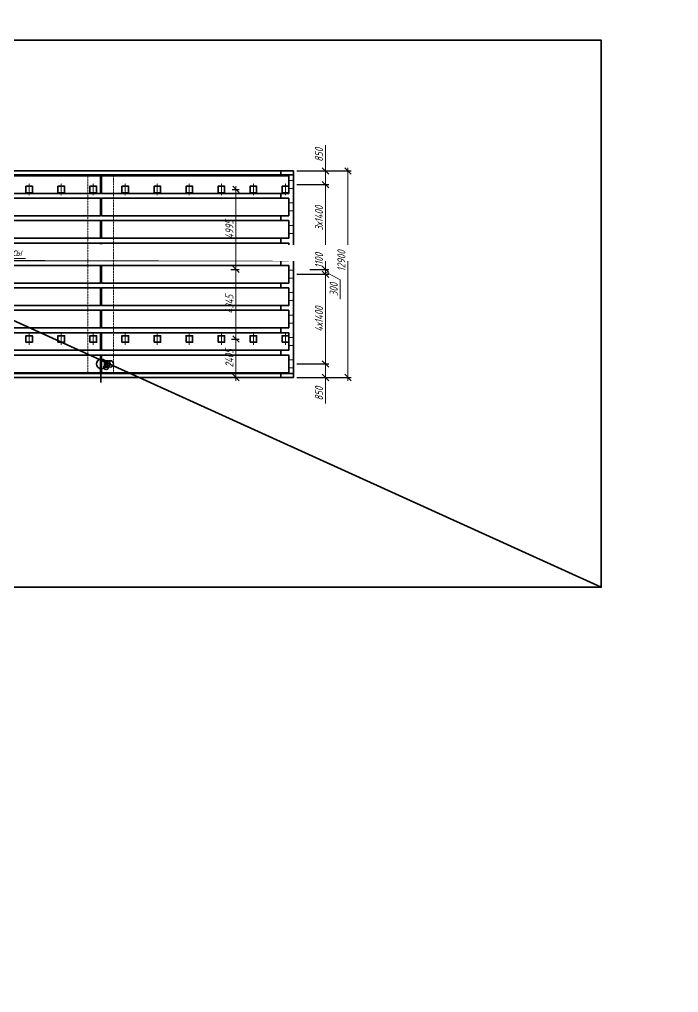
# Model space of a CAD drawing. Header units: millimetres. Extents: x 265754 to 14267433, y -6145605 to 2433772.
# Drawn here: x 6849024 to 6890185, y -780487 to -719716 of the extents above; entities that cross this region are included whole.
import ezdxf
from ezdxf import colors
from ezdxf.entities.mleader import LeaderData, LeaderLine
from ezdxf.math import Vec2, Vec3

# ---------------------------------------------------------------- set-up
doc = ezdxf.new("R2010")
doc.units = ezdxf.units.MM
doc.linetypes.add('осевая', pattern=[2, 1.25, -0.25, 0.25, -0.25])
doc.linetypes.add('Штриховая', pattern=[3, 2, -1])
for name, color, linetype, lineweight in [('1-Бетон', 106, 'Continuous', 35), ('ИС_Med', 7, 'Continuous', 35), ('ИС_Выноски', 3, 'Continuous', 18), ('ИС_Мвн', 3, 'Continuous', 18), ('ИС_Невид', 4, 'Штриховая', 18), ('ИС_ОПОР_Невид', 4, 'Штриховая', 18), ('ИС_Ось', 3, 'осевая', 18), ('ИС_Разм', 3, 'Continuous', 18)]:
    doc.layers.add(name, color=color, linetype=linetype, lineweight=lineweight)
doc.styles.add('0', font='isocpeur.ttf', dxfattribs={"width": 0.8, "oblique": 15})
doc.styles.add('ISOCPEUR', font='isocpeur.ttf', dxfattribs={"width": 0.8, "oblique": 15, "height": 2.5})
doc.dimstyles.new('М200', dxfattribs={"dimscale": 200, "dimtxt": 2.5, "dimasz": 2, "dimexe": 1, "dimexo": 1, "dimgap": 0.8, "dimtad": 1, "dimdec": 0, "dimzin": 0, "dimdsep": 46, "dimtxsty": '0', "dimblk": 'OBLIQUE', "dimcen": 0.09, "dimdle": 1, "dimclrd": 256, "dimclre": 256, "dimclrt": 256, "dimadec": 4, "dimazin": 0, "dimtfac": 1, "dimtdec": 0, "dimtmove": 1, "dimatfit": 2, "dimfxl": 1, "dimtolj": 1, "dimtzin": 0, "dimlwd": -1, "dimarcsym": 0})

# ---------------------------------------------------------------- blocks, each defined once
blk = doc.blocks.new('_None')
blk = doc.blocks.new('_OBLIQUE')
at = {"color": 0, "linetype": 'ByBlock', "lineweight": -2}
blk.add_line((0.5, 0.5), (-0.5, -0.5), dxfattribs=at)
blk = doc.blocks.new('*D1329')
at = {"layer": 'Defpoints', "color": 0, "transparency": 16777216}
for p in [(6866137, -741227), (6866137, -742077), (6868137, -742077)]:
    blk.add_point(p, dxfattribs=at)
at = {"layer": 'ИС_Разм', "lineweight": -2, "transparency": 16777216}
for p, q in [((6866337, -741227), (6868337, -741227)), ((6866337, -742077), (6868337, -742077))]:
    blk.add_line(p, q, dxfattribs=at)
at = {"layer": 'ИС_Разм', "transparency": 16777216}
for p, q in [((6868137, -741027), (6868137, -742077)), ((6868137, -742077), (6868137, -743691))]:
    blk.add_line(p, q, dxfattribs=at)
at = {"layer": 'ИС_Разм', "transparency": 16777216, "xscale": 400, "yscale": 400, "zscale": 400}
for p, rotation in [((6868137, -741227), 90), ((6868137, -742077), 270)]:
    blk.add_blockref('_OBLIQUE', p, dxfattribs=dict(at, rotation=rotation))
at = {"layer": 'ИС_Разм', "transparency": 16777216, "insert": (6867727, -743084), "char_height": 500, "attachment_point": 5, "rotation": 90, "style": '0'}
blk.add_mtext('\\A1;850', dxfattribs=at)
blk = doc.blocks.new('*D1341')
at = {"layer": 'Defpoints', "color": 0, "transparency": 16777216}
for p in [(6866137, -735627), (6868137, -735627), (6866137, -741227)]:
    blk.add_point(p, dxfattribs=at)
at = {"layer": 'ИС_Разм', "lineweight": -2, "transparency": 16777216}
for p, q in [((6866337, -735627), (6868337, -735627)), ((6866337, -741227), (6868337, -741227))]:
    blk.add_line(p, q, dxfattribs=at)
at = {"layer": 'ИС_Разм', "transparency": 16777216}
blk.add_line((6868137, -741427), (6868137, -735427), dxfattribs=at)
at = {"layer": 'ИС_Разм', "transparency": 16777216, "xscale": 400, "yscale": 400, "zscale": 400}
for p, rotation in [((6868137, -735627), 90), ((6868137, -741227), 270)]:
    blk.add_blockref('_OBLIQUE', p, dxfattribs=dict(at, rotation=rotation))
at = {"layer": 'ИС_Разм', "transparency": 16777216, "insert": (6867727, -738427), "char_height": 500, "attachment_point": 5, "rotation": 90, "style": '0'}
blk.add_mtext('\\A1;4х1400', dxfattribs=at)
blk = doc.blocks.new('*D1330')
at = {"layer": 'Defpoints', "color": 0, "transparency": 16777216}
for p in [(6866953, -735327), (6868137, -735327), (6866137, -735627)]:
    blk.add_point(p, dxfattribs=at)
at = {"layer": 'ИС_Разм', "lineweight": -2, "transparency": 16777216}
for p, q in [((6867153, -735327), (6868337, -735327)), ((6866337, -735627), (6868337, -735627))]:
    blk.add_line(p, q, dxfattribs=at)
at = {"layer": 'ИС_Разм', "transparency": 16777216}
for p, q in [((6868137, -735327), (6868137, -734927)), ((6868137, -735627), (6868137, -735327)), ((6868137, -735627), (6868137, -735327)), ((6868137, -735477), (6869058, -735973)), ((6868137, -735627), (6868137, -736027)), ((6869058, -735973), (6869058, -737187))]:
    blk.add_line(p, q, dxfattribs=at)
at = {"layer": 'ИС_Разм', "transparency": 16777216, "xscale": 400, "yscale": 400, "zscale": 400}
for p, rotation in [((6868137, -735327), 270), ((6868137, -735627), 90)]:
    blk.add_blockref('_OBLIQUE', p, dxfattribs=dict(at, rotation=rotation))
at = {"layer": 'ИС_Разм', "transparency": 16777216, "insert": (6868648, -736580), "char_height": 500, "attachment_point": 5, "rotation": 90, "style": '0'}
blk.add_mtext('\\A1;300', dxfattribs=at)
blk = doc.blocks.new('*D1342')
at = {"layer": 'Defpoints', "color": 0, "transparency": 16777216}
for p in [(6866137, -734227), (6868137, -734227), (6866953, -735327)]:
    blk.add_point(p, dxfattribs=at)
at = {"layer": 'ИС_Разм', "transparency": 16777216}
blk.add_line((6868137, -735527), (6868137, -734027), dxfattribs=at)
at = {"layer": 'ИС_Разм', "lineweight": -2, "transparency": 16777216}
for p, q in [((6866337, -734227), (6868337, -734227)), ((6867153, -735327), (6868337, -735327))]:
    blk.add_line(p, q, dxfattribs=at)
at = {"layer": 'ИС_Разм', "transparency": 16777216, "xscale": 400, "yscale": 400, "zscale": 400}
for p, rotation in [((6868137, -734227), 90), ((6868137, -735327), 270)]:
    blk.add_blockref('_OBLIQUE', p, dxfattribs=dict(at, rotation=rotation))
at = {"layer": 'ИС_Разм', "transparency": 16777216, "insert": (6867727, -734777), "char_height": 500, "attachment_point": 5, "rotation": 90, "style": '0'}
blk.add_mtext('\\A1;1100', dxfattribs=at)
blk = doc.blocks.new('*D1343')
at = {"layer": 'Defpoints', "color": 0, "transparency": 16777216}
for p in [(6866137, -730027), (6868137, -730027), (6866137, -734227)]:
    blk.add_point(p, dxfattribs=at)
at = {"layer": 'ИС_Разм', "transparency": 16777216}
blk.add_line((6868137, -734427), (6868137, -729827), dxfattribs=at)
at = {"layer": 'ИС_Разм', "lineweight": -2, "transparency": 16777216}
for p, q in [((6866337, -730027), (6868337, -730027)), ((6866337, -734227), (6868337, -734227))]:
    blk.add_line(p, q, dxfattribs=at)
at = {"layer": 'ИС_Разм', "transparency": 16777216, "xscale": 400, "yscale": 400, "zscale": 400}
for p, rotation in [((6868137, -730027), 90), ((6868137, -734227), 270)]:
    blk.add_blockref('_OBLIQUE', p, dxfattribs=dict(at, rotation=rotation))
at = {"layer": 'ИС_Разм', "transparency": 16777216, "insert": (6867727, -732127), "char_height": 500, "attachment_point": 5, "rotation": 90, "style": '0'}
blk.add_mtext('\\A1;3х1400', dxfattribs=at)
blk = doc.blocks.new('*D1331')
at = {"layer": 'Defpoints', "color": 0, "transparency": 16777216}
for p in [(6866137, -729177), (6868137, -729177), (6866137, -730027)]:
    blk.add_point(p, dxfattribs=at)
at = {"layer": 'ИС_Разм', "transparency": 16777216}
for p, q in [((6868137, -729177), (6868137, -727564)), ((6868137, -730227), (6868137, -729177))]:
    blk.add_line(p, q, dxfattribs=at)
at = {"layer": 'ИС_Разм', "lineweight": -2, "transparency": 16777216}
for p, q in [((6866337, -729177), (6868337, -729177)), ((6866337, -730027), (6868337, -730027))]:
    blk.add_line(p, q, dxfattribs=at)
at = {"layer": 'ИС_Разм', "transparency": 16777216, "xscale": 400, "yscale": 400, "zscale": 400}
for p, rotation in [((6868137, -729177), 90), ((6868137, -730027), 270)]:
    blk.add_blockref('_OBLIQUE', p, dxfattribs=dict(at, rotation=rotation))
at = {"layer": 'ИС_Разм', "transparency": 16777216, "insert": (6867727, -728170), "char_height": 500, "attachment_point": 5, "rotation": 90, "style": '0'}
blk.add_mtext('\\A1;850', dxfattribs=at)
blk = doc.blocks.new('*D1332')
at = {"layer": 'Defpoints', "color": 0, "transparency": 16777216}
for p in [(6868137, -729177), (6869537, -729177), (6868137, -742077)]:
    blk.add_point(p, dxfattribs=at)
at = {"layer": 'ИС_Разм', "lineweight": -2, "transparency": 16777216}
for p, q in [((6868337, -729177), (6869737, -729177)), ((6868337, -742077), (6869737, -742077))]:
    blk.add_line(p, q, dxfattribs=at)
at = {"layer": 'ИС_Разм', "transparency": 16777216}
blk.add_line((6869537, -742277), (6869537, -728977), dxfattribs=at)
at = {"layer": 'ИС_Разм', "transparency": 16777216, "xscale": 400, "yscale": 400, "zscale": 400}
for p, rotation in [((6869537, -729177), 90), ((6869537, -742077), 270)]:
    blk.add_blockref('_OBLIQUE', p, dxfattribs=dict(at, rotation=rotation))
at = {"layer": 'ИС_Разм', "transparency": 16777216, "insert": (6869127, -734793), "char_height": 500, "attachment_point": 5, "rotation": 90, "style": '0'}
blk.add_mtext('\\A1;12900', dxfattribs=at)
blk = doc.blocks.new('*U1324')
at = {"layer": 'ИС_Med'}
blk.add_lwpolyline([(-7500, -550), (7500, -550), (7500, 550), (-7500, 550)], close=True, dxfattribs=at)
blk = doc.blocks.new('*U1325')
at = {"layer": 'ИС_Разм', "color": 0, "linetype": 'ByBlock', "lineweight": -2, "transparency": 16777216}
for p in [(0, 0), (0, -1400), (0, -2800), (0, -4200), (0, -5600), (0, -7000), (0, -8400), (0, -9800), (0, -11200)]:
    blk.add_blockref('*U1324', p, dxfattribs=at)
blk = doc.blocks.new('*U1322')
at = {"layer": 'ИС_Med'}
blk.add_lwpolyline([(-7200, -550), (4500, -550), (4500, 550), (-7200, 550)], close=True, dxfattribs=at)
blk = doc.blocks.new('*U1323')
at = {"layer": 'ИС_Разм', "color": 0, "linetype": 'ByBlock', "lineweight": -2, "transparency": 16777216}
for p in [(0, 0), (0, -1400), (0, -2800), (0, -4200), (0, -5600), (0, -7000), (0, -8400), (0, -9800), (0, -11200)]:
    blk.add_blockref('*U1322', p, dxfattribs=at)
blk = doc.blocks.new('*D1334')
at = {"layer": 'Defpoints', "color": 0, "transparency": 16777216}
for p in [(6862023, -735327), (6862545, -735327), (6862066, -739672)]:
    blk.add_point(p, dxfattribs=at)
at = {"layer": 'ИС_Разм', "lineweight": -2, "transparency": 16777216}
for p, q in [((6862223, -735327), (6862745, -735327)), ((6862266, -739672), (6862745, -739672))]:
    blk.add_line(p, q, dxfattribs=at)
at = {"layer": 'ИС_Разм', "transparency": 16777216}
blk.add_line((6862545, -739872), (6862545, -735127), dxfattribs=at)
at = {"layer": 'ИС_Разм', "transparency": 16777216, "xscale": 400, "yscale": 400, "zscale": 400}
for p, rotation in [((6862545, -735327), 90), ((6862545, -739672), 270)]:
    blk.add_blockref('_OBLIQUE', p, dxfattribs=dict(at, rotation=rotation))
at = {"layer": 'ИС_Разм', "transparency": 16777216, "insert": (6862135, -737500), "char_height": 500, "attachment_point": 5, "rotation": 90, "style": '0'}
blk.add_mtext('\\A1;4345', dxfattribs=at)
blk = doc.blocks.new('*D1335')
at = {"layer": 'Defpoints', "color": 0, "transparency": 16777216}
for p in [(6862111, -730332), (6862545, -730332), (6862023, -735327)]:
    blk.add_point(p, dxfattribs=at)
at = {"layer": 'ИС_Разм', "lineweight": -2, "transparency": 16777216}
for p, q in [((6862311, -730332), (6862745, -730332)), ((6862223, -735327), (6862745, -735327))]:
    blk.add_line(p, q, dxfattribs=at)
at = {"layer": 'ИС_Разм', "transparency": 16777216}
blk.add_line((6862545, -735527), (6862545, -730132), dxfattribs=at)
at = {"layer": 'ИС_Разм', "transparency": 16777216, "xscale": 400, "yscale": 400, "zscale": 400}
for p, rotation in [((6862545, -730332), 90), ((6862545, -735327), 270)]:
    blk.add_blockref('_OBLIQUE', p, dxfattribs=dict(at, rotation=rotation))
at = {"layer": 'ИС_Разм', "transparency": 16777216, "insert": (6862135, -732830), "char_height": 500, "attachment_point": 5, "rotation": 90, "style": '0'}
blk.add_mtext('\\A1;4995', dxfattribs=at)
blk = doc.blocks.new('*U1314')
at = {"layer": 'ИС_Med'}
blk.add_lwpolyline([(-205, -205), (205, -205), (205, 205), (-205, 205)], close=True, dxfattribs=at)
at = {"layer": 'ИС_Ось'}
blk.add_line((0, 363), (0, -363), dxfattribs=at)
blk = doc.blocks.new('*U1315')
at = {"layer": 'ИС_Med', "color": 0, "linetype": 'ByBlock', "lineweight": -2, "transparency": 16777216}
for p in [(-20000, 0), (-18000, 0), (-16000, 0), (-14000, 0), (-12000, 0), (-10000, 0), (-8000, 0), (-6000, 0), (-4000, 0), (-2000, 0), (0, 0)]:
    blk.add_blockref('*U1314', p, dxfattribs=at)
blk = doc.blocks.new('*U1326')
at = {"layer": 'ИС_Med'}
blk.add_lwpolyline([(-205, -205), (205, -205), (205, 205), (-205, 205)], close=True, dxfattribs=at)
at = {"layer": 'ИС_Ось'}
blk.add_line((0, 363), (0, -363), dxfattribs=at)
blk = doc.blocks.new('*U1327')
at = {"layer": 'ИС_Med', "color": 0, "linetype": 'ByBlock', "lineweight": -2, "transparency": 16777216}
for p in [(-20000, 0), (-18000, 0), (-16000, 0), (-14000, 0), (-12000, 0), (-10000, 0), (-8000, 0), (-6000, 0), (-4000, 0), (-2000, 0), (0, 0)]:
    blk.add_blockref('*U1326', p, dxfattribs=at)
blk = doc.blocks.new('*D1336')
at = {"layer": 'Defpoints', "color": 0, "transparency": 16777216}
for p in [(6862132, -739672), (6862132, -742077), (6862545, -742077)]:
    blk.add_point(p, dxfattribs=at)
at = {"layer": 'ИС_Разм', "transparency": 16777216}
blk.add_line((6862545, -739472), (6862545, -742277), dxfattribs=at)
at = {"layer": 'ИС_Разм', "lineweight": -2, "transparency": 16777216}
for p, q in [((6862332, -739672), (6862745, -739672)), ((6862332, -742077), (6862745, -742077))]:
    blk.add_line(p, q, dxfattribs=at)
at = {"layer": 'ИС_Разм', "transparency": 16777216, "xscale": 400, "yscale": 400, "zscale": 400}
for p, rotation in [((6862545, -739672), 90), ((6862545, -742077), 270)]:
    blk.add_blockref('_OBLIQUE', p, dxfattribs=dict(at, rotation=rotation))
at = {"layer": 'ИС_Разм', "transparency": 16777216, "insert": (6862135, -740875), "char_height": 500, "attachment_point": 5, "rotation": 90, "style": '0'}
blk.add_mtext('\\A1;2405', dxfattribs=at)
blk = doc.blocks.new('мост план кальмиус')
at = {"layer": 'ИС_Выноски'}
ml = blk.add_multileader_mtext('Standard', dxfattribs=at)
ml.set_content('Ось опоры ОП4 \\PПК 70+71,19', color=256, style='ISOCPEUR')
ml.set_leader_properties(color=256, linetype='ByLayer')
ml.set_arrow_properties(name='NONE')
ml.build(insert=Vec2(0, 0))
ml.multileader.update_dxf_attribs({"text_left_attachment_type": 6, "text_right_attachment_type": 6, "dogleg_length": 0.36, "arrow_head_size": 600, "scale": 200})
ctx = ml.context
ctx.base_point, ctx.scale, ctx.char_height, ctx.arrow_head_size, ctx.landing_gap_size, ctx.plane_origin, ctx.plane_x_axis, ctx.plane_y_axis = Vec3(16523.3, -29240.8), 200, 1200, 600, 125, Vec3(23519, -10788.8), Vec3(0, 1), Vec3(-1, 0)
ctx.left_attachment, ctx.right_attachment, ctx.text_align_type = 6, 6, 1
notes = []
notes.append((ctx, [(1, (1, 1, 0), (16523.3, -19450.7), (0, -1), 161, [(1, [(16523.3, -17624.6)], 0, [])])]))
ctx.mtext.insert, ctx.mtext.text_direction, ctx.mtext.rotation, ctx.mtext.width, ctx.mtext.alignment, ctx.mtext.flow_direction = Vec3(15083.3, -24426.3), Vec3(0, 1), 1.5707963, 10889.447, 2, 5
for ctx, leaders in notes:
    for number, flags, end, landing, length, lines in leaders:
        leader = LeaderData()
        leader.index, (leader.has_last_leader_line, leader.has_dogleg_vector, leader.attachment_direction) = number, flags
        leader.last_leader_point, leader.dogleg_vector, leader.dogleg_length = Vec3(end), Vec3(landing), length
        for number, points, colour, breaks in lines:
            line = LeaderLine()
            line.index, line.vertices, line.color, line.breaks = number, Vec3.list(points), colors.encode_raw_color(colour), breaks
            leader.lines.append(line)
        ctx.leaders.append(leader)

msp = doc.modelspace()

# ---------------------------------------------------------------- linework, layer by layer
at = {"layer": 'ИС_Med'}
for p, q in [((6865837.3737, -730877.476), (6865837.3737, -731177.476)), ((6865837.3737, -731677.476), (6865837.3737, -731977.476)), ((6865837.3737, -732277.476), (6865837.3737, -732577.476)), ((6865837.3737, -733077.476), (6865837.3737, -733377.476)), ((6865837.3737, -733677.476), (6865837.3737, -733977.476)), ((6865837.3737, -734477.476), (6865837.3737, -734777.476)), ((6865837.3737, -735077.476), (6865837.3737, -735377.476)), ((6865837.3737, -735877.476), (6865837.3737, -736177.476)), ((6865837.3737, -736477.476), (6865837.3737, -736777.476)), ((6865837.3737, -737277.476), (6865837.3737, -737577.476)), ((6865837.3737, -737877.476), (6865837.3737, -738177.476)), ((6865837.3737, -738677.476), (6865837.3737, -738977.476)), ((6865837.3737, -739277.476), (6865837.3737, -739577.476)), ((6865837.3737, -740077.476), (6865837.3737, -740377.476)), ((6865837.3737, -740677.476), (6865837.3737, -740977.476)), ((6865837.3737, -741477.476), (6865837.3737, -741777.476))]:
    msp.add_line(p, q, dxfattribs=at)
at = {"layer": 'ИС_Med', "color": 4}
for p, q in [((6854337.3737, -741427.476), (6854537.3737, -741027.476)), ((6854087.3737, -741777.476), (6854137.3737, -741777.476)), ((6854112.3737, -741777.476), (6854112.3737, -742388.0724))]:
    msp.add_line(p, q, dxfattribs=at)
at = {"layer": 'ИС_Med', "color": 1}
for points in [[(6823980.0351, -728354.4639), (6839053.2178, -729427.4467), (6844466.7555, -729427.476), (6866137.3737, -729427.476)], [(6823997.4879, -728105.0738), (6839062.3737, -729177.476), (6844467.1747, -729177.476), (6866137.3737, -729177.476)], [(6823997.4879, -740893.7086), (6829091.084, -741426.7558), (6834073.142, -741702.1641), (6839064.5826, -741827.4654), (6866137.3737, -741827.476)], [(6823997.4879, -741145.0738), (6829071.1623, -741676.0362), (6834063.54, -741952.015), (6839062.3737, -742077.476), (6866137.3737, -742077.476)]]:
    msp.add_lwpolyline(points, dxfattribs=at)
at = {"layer": 'ИС_Med'}
msp.add_lwpolyline([(6866137.3737, -742077.476), (6866137.3737, -729177.476), (6865337.3737, -729177.476), (6865337.3737, -729477.476), (6865837.3737, -729477.476), (6865837.3737, -730577.476), (6865337.3737, -730577.476), (6865337.3737, -730877.476), (6865837.3737, -730877.476), (6865837.3737, -731977.476), (6865337.3737, -731977.476), (6865337.3737, -732277.476), (6865837.3737, -732277.476), (6865837.3737, -733377.476), (6865337.3737, -733377.476), (6865337.3737, -733677.476), (6865837.3737, -733677.476), (6865837.3737, -734777.476), (6865337.3737, -734777.476), (6865337.3737, -735077.476), (6865837.3737, -735077.476), (6865837.3737, -736177.476), (6865337.3737, -736177.476), (6865337.3737, -736477.476), (6865837.3737, -736477.476), (6865837.3737, -737577.476), (6865337.3737, -737577.476), (6865337.3737, -737877.476), (6865837.3737, -737877.476), (6865837.3737, -738977.476), (6865337.3737, -738977.476), (6865337.3737, -739277.476), (6865837.3737, -739277.476), (6865837.3737, -740377.476), (6865337.3737, -740377.476), (6865337.3737, -740677.476), (6865837.3737, -740677.476), (6865837.3737, -741777.476), (6865337.3737, -741777.476), (6865337.3737, -742077.476), (6866137.3737, -742077.476)], dxfattribs=at)
at = {"layer": 'ИС_Med', "color": 4}
msp.add_lwpolyline([(6854337.3737, -741427.476), (6854537.3737, -741427.476), (6854537.3737, -741027.476), (6854337.3737, -741027.476)], close=True, dxfattribs=at)
for centre, radius in [((6854137.3737, -741227.476), 300), ((6854437.3737, -741427.476), 150), ((6854537.3737, -741227.476), 150), ((6854687.3737, -741227.476), 200)]:
    msp.add_circle(centre, radius, dxfattribs=at)
at = {"layer": 'ИС_Невид', "ltscale": 10}
for points in [[(6865837.3737, -729777.476), (6866137.3737, -729777.476), (6866137.3737, -730277.476), (6865837.3737, -730277.476)], [(6865837.3737, -731177.476), (6866137.3737, -731177.476), (6866137.3737, -731677.476), (6865837.3737, -731677.476)], [(6865837.3737, -732577.476), (6866137.3737, -732577.476), (6866137.3737, -733077.476), (6865837.3737, -733077.476)], [(6865837.3737, -733977.476), (6866137.3737, -733977.476), (6866137.3737, -734477.476), (6865837.3737, -734477.476)], [(6865837.3737, -735377.476), (6866137.3737, -735377.476), (6866137.3737, -735877.476), (6865837.3737, -735877.476)], [(6865837.3737, -736777.476), (6866137.3737, -736777.476), (6866137.3737, -737277.476), (6865837.3737, -737277.476)], [(6865837.3737, -738177.476), (6866137.3737, -738177.476), (6866137.3737, -738677.476), (6865837.3737, -738677.476)], [(6865837.3737, -739577.476), (6866137.3737, -739577.476), (6866137.3737, -740077.476), (6865837.3737, -740077.476)], [(6865837.3737, -740977.476), (6866137.3737, -740977.476), (6866137.3737, -741477.476), (6865837.3737, -741477.476)]]:
    msp.add_lwpolyline(points, dxfattribs=at)

# ---------------------------------------------------------------- block references
at = {"layer": '1-Бетон'}
msp.add_blockref('мост план кальмиус', (6853073.53, -668947.9294), dxfattribs=at)
at = {"layer": 'ИС_Med', "color": 4}
for name, p in [('*U1315', (6865632.3522, -730332.476)), ('*U1327', (6865632.3522, -739672.476))]:
    msp.add_blockref(name, p, dxfattribs=at)
at = {"layer": 'ИС_Разм'}
for name, p in [('*U1325', (6846587.3737, -730027.476)), ('*U1323', (6861337.3737, -730027.476))]:
    msp.add_blockref(name, p, dxfattribs=at)

# ---------------------------------------------------------------- dimensions: what is measured, and where the dimension line sits
for base, p1, p2, picture, middle in [((6868137.3737, -729177.476), (6866137.3737, -730027.476), (6866137.3737, -729177.476), '*D1331', (6867727.3737, -728170.4887)), ((6862545.4194, -742077.476), (6862131.5389, -739672.476), (6862131.5389, -742077.476), '*D1336', (6862135.4194, -740874.976)), ((6868137.3737, -742077.476), (6866137.3737, -741227.476), (6866137.3737, -742077.476), '*D1329', (6867727.3737, -743084.4633))]:
    dim = msp.add_linear_dim(base=base, p1=p1, p2=p2, angle=90, dimstyle='М200', override={"dimtmove": 0}, dxfattribs=at)
    dim.commit()
    dim.dimension.update_dxf_attribs({"geometry": picture, "text_midpoint": middle})
for base, p1, p2, picture, middle in [((6869537.3737, -729177.476), (6868137.3737, -742077.476), (6868137.3737, -729177.476), '*D1332', (6869537.3737, -734793.3959)), ((6868137.3737, -735327.476), (6866137.3737, -735627.476), (6866952.7788, -735327.476), '*D1330', (6869058.0014, -736132.6104))]:
    dim = msp.add_linear_dim(base=base, p1=p1, p2=p2, angle=90, dimstyle='М200', dxfattribs=at)
    dim.commit()
    dim.dimension.update_dxf_attribs({"geometry": picture, "text_midpoint": middle, "dimtype": 160})
for base, p1, p2, text, picture, middle in [((6868137.3737, -730027.476), (6866137.3737, -734227.476), (6866137.3737, -730027.476), '3х1400', '*D1343', (6867727.3737, -732127.476)), ((6868137.3737, -735627.476), (6866137.3737, -741227.476), (6866137.3737, -735627.476), '4х1400', '*D1341', (6867727.3737, -738427.476))]:
    dim = msp.add_linear_dim(base=base, p1=p1, p2=p2, angle=90, text=text, dimstyle='М200', dxfattribs=at)
    dim.commit()
    dim.dimension.update_dxf_attribs({"geometry": picture, "text_midpoint": middle})
dim = msp.add_linear_dim(base=(6868137.3737, -734227.476), p1=(6866952.7788, -735327.476), p2=(6866137.3737, -734227.476), angle=90, dimstyle='М200', override={"dimtfill": 0}, dxfattribs=at)
dim.commit()
dim.dimension.update_dxf_attribs({"geometry": '*D1342', "text_midpoint": (6868137.3737, -734777.476), "dimtype": 160})

# ---------------------------------------------------------------- next in the draw order: leaders
at = {"layer": 'ИС_Мвн'}
ml = msp.add_multileader_mtext('Standard', dxfattribs=at)
ml.set_content('\\A1;Ось трассы', color=256, style='ISOCPEUR')
ml.set_leader_properties(color=256, linetype='ByLayer', lineweight=-1)
ml.set_arrow_properties(name='NONE')
ml.build(insert=Vec2(0, 0))
ml.multileader.update_dxf_attribs({"text_left_attachment_type": 6, "text_right_attachment_type": 6, "dogleg_length": 0.36, "arrow_head_size": 5.4, "scale": 50})
ctx = ml.context
ctx.base_point, ctx.scale, ctx.char_height, ctx.arrow_head_size, ctx.landing_gap_size, ctx.plane_origin, ctx.plane_x_axis, ctx.plane_y_axis = Vec3(6846377.8044, -734635.9917), 50, 500, 5.4, 2.7, Vec3(6853746.4111, -738505.6443), Vec3(0.9999957085, -0.0029296839), Vec3(0.0029296839, 0.9999957085)
ctx.left_attachment, ctx.right_attachment, ctx.text_align_type = 6, 6, 1
notes = []
notes.append((ctx, [(0, (1, 1, 0), (6846375.1968, -734635.984), (0.9999957085, -0.0029296839), 2.6075, [(0, [(6845977.0605, -735327.476)], 0, [])])]))
ctx.mtext.insert, ctx.mtext.text_direction, ctx.mtext.rotation, ctx.mtext.width, ctx.mtext.defined_height, ctx.mtext.alignment, ctx.mtext.flow_direction = Vec3(6847829.3897, -733990.2416), Vec3(0.9999957085, -0.0029296839), 6.2802556191, 3041.153567, 1483.3333, 2, 5
ctx.mtext.has_bg_fill, ctx.mtext.bg_color, ctx.mtext.bg_scale_factor, ctx.mtext.bg_transparency, ctx.mtext.use_window_bg_color = 1, -1027028792, 1.5, 0, 1
for ctx, leaders in notes:
    for number, flags, end, landing, length, lines in leaders:
        leader = LeaderData()
        leader.index, (leader.has_last_leader_line, leader.has_dogleg_vector, leader.attachment_direction) = number, flags
        leader.last_leader_point, leader.dogleg_vector, leader.dogleg_length = Vec3(end), Vec3(landing), length
        for number, points, colour, breaks in lines:
            line = LeaderLine()
            line.index, line.vertices, line.color, line.breaks = number, Vec3.list(points), colors.encode_raw_color(colour), breaks
            leader.lines.append(line)
        ctx.leaders.append(leader)

# ---------------------------------------------------------------- next in the draw order: linework, layer by layer
at = {"layer": '1-Бетон'}
msp.add_lwpolyline([(6810060.4881, -721015.3838), (6885353.5101, -721015.3838), (6885353.5101, -755175.1726), (6810060.4881, -755175.1726)], close=True, dxfattribs=at)
msp.add_lwpolyline([(6810060.4881, -721015.3838), (6885353.5101, -755175.1726)], dxfattribs=at)
at = {"layer": 'ИС_ОПОР_Невид', "color": 4, "ltscale": 0.5}
msp.add_lwpolyline([(6853286.9075, -741777.476), (6854886.9075, -741777.476), (6854886.9075, -729477.476), (6853286.9075, -729477.476)], close=True, dxfattribs=at)

# ---------------------------------------------------------------- next in the draw order: dimensions: what is measured, and where the dimension line sits
at = {"layer": 'ИС_Разм'}
for base, p1, p2, picture, middle in [((6862545.414, -730332.476), (6862023.0289, -735327.476), (6862110.8762, -730332.476), '*D1335', (6862135.414, -732829.976)), ((6862545.414, -735327.476), (6862066.2457, -739672.4706), (6862023.0289, -735327.476), '*D1334', (6862135.414, -737499.9733))]:
    dim = msp.add_linear_dim(base=base, p1=p1, p2=p2, angle=90, dimstyle='М200', override={"dimtmove": 0}, dxfattribs=at)
    dim.commit()
    dim.dimension.update_dxf_attribs({"geometry": picture, "text_midpoint": middle})

# ---------------------------------------------------------------- next in the draw order: leaders
at = {"layer": 'ИС_Выноски'}
ml = msp.add_multileader_mtext('Standard', dxfattribs=at)
ml.set_content('Ось опоры ОП4 \\PПК 70+71,19', color=256, style='ISOCPEUR')
ml.set_leader_properties(color=256, linetype='ByLayer')
ml.set_arrow_properties(name='NONE')
ml.build(insert=Vec2(0, 0))
ml.multileader.update_dxf_attribs({"text_left_attachment_type": 6, "text_right_attachment_type": 6, "dogleg_length": 0.36, "arrow_head_size": 600, "scale": 200})
ctx = ml.context
ctx.base_point, ctx.scale, ctx.char_height, ctx.arrow_head_size, ctx.landing_gap_size, ctx.plane_origin, ctx.plane_x_axis, ctx.plane_y_axis = Vec3(6869596.8121, -499545.6855), 200, 1200, 600, 125, Vec3(6876592.4886, -481093.6925), Vec3(0, 1), Vec3(-1, 0)
ctx.left_attachment, ctx.right_attachment, ctx.text_align_type = 6, 6, 1
notes = []
notes.append((ctx, [(1, (1, 1, 0), (6869596.8121, -489755.5657), (0, -1), 161.0417, [(1, [(6869596.8121, -487929.5309)], 0, [])])]))
ctx.mtext.insert, ctx.mtext.text_direction, ctx.mtext.rotation, ctx.mtext.width, ctx.mtext.alignment, ctx.mtext.flow_direction = Vec3(6868156.8121, -494731.1465), Vec3(0, 1), 1.5707963268, 10889.446883, 2, 5
ml = msp.add_multileader_mtext('Standard', dxfattribs=at)
ml.set_content('Ось опоры ОП4 \\PПК 70+71,19', color=256, style='ISOCPEUR')
ml.set_leader_properties(color=256, linetype='ByLayer')
ml.set_arrow_properties(name='NONE')
ml.build(insert=Vec2(0, 0))
ml.multileader.update_dxf_attribs({"text_left_attachment_type": 6, "text_right_attachment_type": 6, "dogleg_length": 0.36, "arrow_head_size": 600, "scale": 200})
ctx = ml.context
ctx.base_point, ctx.scale, ctx.char_height, ctx.arrow_head_size, ctx.landing_gap_size, ctx.plane_origin, ctx.plane_x_axis, ctx.plane_y_axis = Vec3(6869596.8121, -625370.2152), 200, 1200, 600, 125, Vec3(6876592.4886, -606918.2222), Vec3(0, 1), Vec3(-1, 0)
ctx.left_attachment, ctx.right_attachment, ctx.text_align_type = 6, 6, 1
notes.append((ctx, [(1, (1, 1, 0), (6869596.8121, -615580.0954), (0, -1), 161.0417, [(1, [(6869596.8121, -613754.0606)], 0, [])])]))
ctx.mtext.insert, ctx.mtext.text_direction, ctx.mtext.rotation, ctx.mtext.width, ctx.mtext.alignment, ctx.mtext.flow_direction = Vec3(6868156.8121, -620555.6762), Vec3(0, 1), 1.5707963268, 10889.446883, 2, 5
for ctx, leaders in notes:
    for number, flags, end, landing, length, lines in leaders:
        leader = LeaderData()
        leader.index, (leader.has_last_leader_line, leader.has_dogleg_vector, leader.attachment_direction) = number, flags
        leader.last_leader_point, leader.dogleg_vector, leader.dogleg_length = Vec3(end), Vec3(landing), length
        for number, points, colour, breaks in lines:
            line = LeaderLine()
            line.index, line.vertices, line.color, line.breaks = number, Vec3.list(points), colors.encode_raw_color(colour), breaks
            leader.lines.append(line)
        ctx.leaders.append(leader)

doc.saveas('drawing.dxf')
